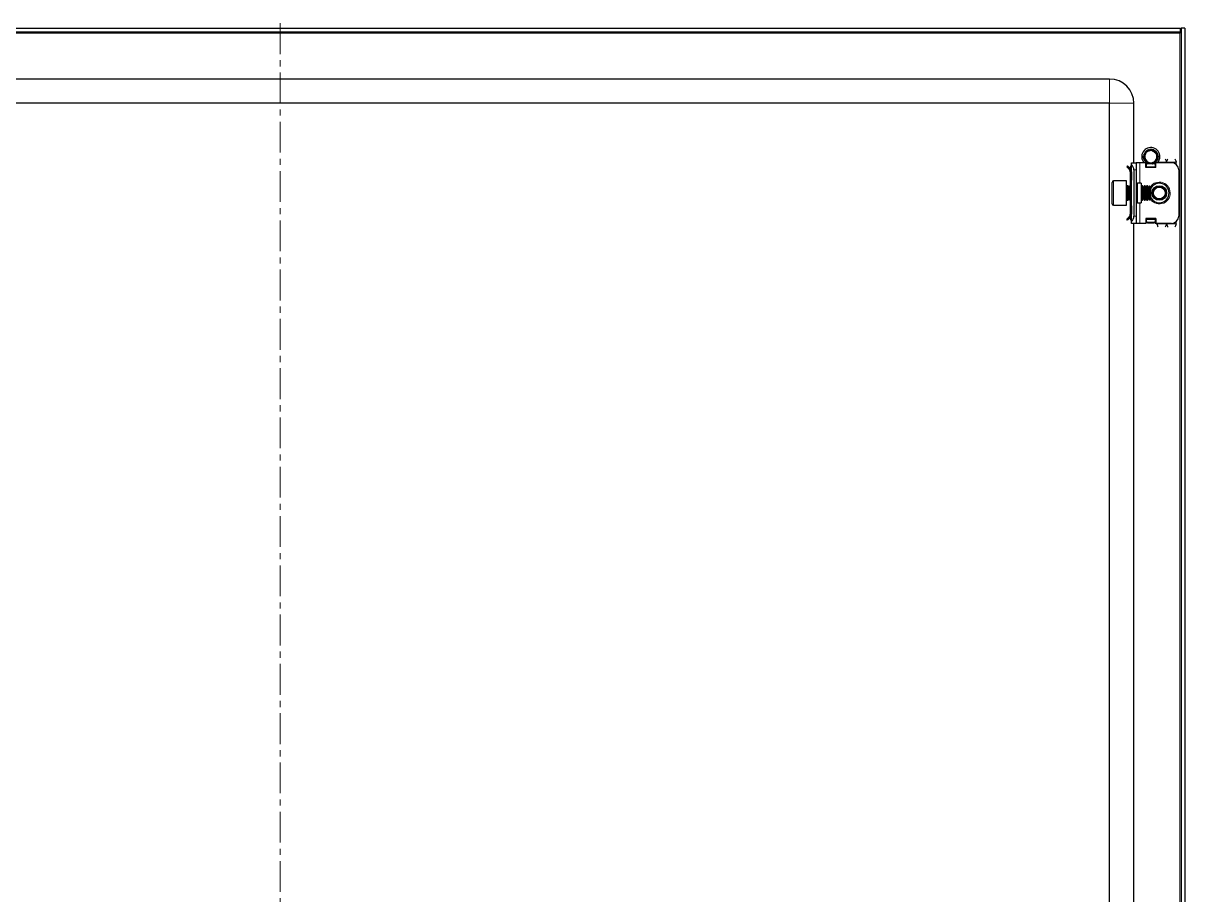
# Model space of a CAD drawing. Header units: millimetres. Extents: x -213 to 1660, y -624 to 1170.
# Drawn here: x 1180.3 to 1659.3, y 682.8 to 1042.1 of the extents above; entities that cross this region are included whole.
import ezdxf

# ---------------------------------------------------------------- set-up
doc = ezdxf.new("R2010")
doc.units = ezdxf.units.MM
doc.linetypes.add('CENTERX2', pattern=[20.32, 12.7, -2.54, 2.54, -2.54])
doc.layers.add('FORMAT', color=7, linetype='Continuous')

msp = doc.modelspace()

# ---------------------------------------------------------------- linework, layer by layer
at = {"color": 7, "linetype": 'Continuous', "lineweight": 25}
for p, q in [((914.97, 1040.14), (1657.57, 1040.14)), ((1657.57, 1038.64), (1657.57, 1040.14)), ((1659.27, 1040.14), (1657.77, 1040.14)), ((1657.77, 1040.14), (1657.77, -520.86)), ((1659.27, 1040.14), (1659.27, -520.86)), ((914.97, 1038.64), (1657.57, 1038.64)), ((1657.42, 1038.64), (1657.17, 1038.04)), ((1628.27, 1019.14), (944.27, 1019.14)), ((1628.27, 1009.14), (944.27, 1009.14)), ((1628.27, -489.86), (1628.27, 1009.14)), ((1638.27, 984.64), (1638.27, 1009.14)), ((1642.27, 987.23), (1642.3, 987.49)), ((1642.27, 987.03), (1642.3, 987.27)), ((1642.27, 987.23), (1642.27, 987.18)), ((1642.27, 987.03), (1642.28, 986.98)), ((1642.29, 987.44), (1642.28, 987.39)), ((1642.29, 986.83), (1642.29, 986.78)), ((1642.31, 987.64), (1642.31, 987.6)), ((1642.35, 987.84), (1642.34, 987.8)), ((1642.35, 987.84), (1642.43, 988.08)), ((1642.41, 988.03), (1642.39, 987.99)), ((1642.92, 989.01), (1643.52, 989.57)), ((1643.19, 989.3), (1643.16, 989.27)), ((1643.65, 989.66), (1643.85, 989.78)), ((1643.82, 989.77), (1643.78, 989.74)), ((1643.83, 989.7), (1643.78, 989.74)), ((1643.82, 989.77), (1644.05, 989.85)), ((1644.01, 989.86), (1643.96, 989.84)), ((1644.2, 989.94), (1644.15, 989.92)), ((1644.2, 989.94), (1644.42, 990.01)), ((1644.39, 990.01), (1644.34, 989.99)), ((1644.58, 990.06), (1644.54, 990.05)), ((1645.47, 990.13), (1644.72, 990.06)), ((1646.97, 989.61), (1646.92, 989.64)), ((1647.13, 989.49), (1647.09, 989.52)), ((1647.29, 989.36), (1647.25, 989.39)), ((1647.43, 989.22), (1647.4, 989.25)), ((1647.43, 989.22), (1647.55, 989.09)), ((1647.54, 989.1), (1647.53, 989.11)), ((1647.56, 988.01), (1647.73, 987.6)), ((1648.26, 986.94), (1648.2, 986.63)), ((1648.24, 986.74), (1648.25, 986.79)), ((1648.26, 986.94), (1648.27, 986.99)), ((1648.27, 987.14), (1648.27, 987.14)), ((1635.71, 983.28), (1635.36, 982.92)), ((1636.33, 981.95), (1635.36, 982.92)), ((1636.69, 982.3), (1635.71, 983.28)), ((1636.33, 981.95), (1636.69, 982.3)), ((1636.77, 982.64), (1636.77, 982.25)), ((1637.06, 983.35), (1637.27, 983.55)), ((1637.27, 984.64), (1639.27, 984.64)), ((1637.27, 983.88), (1637.27, 984.64)), ((1637.27, 960.4), (1637.27, 983.88)), ((1639.27, 984.64), (1639.27, 981.64)), ((1640.77, 984.64), (1639.27, 984.64)), ((1643.27, 984.64), (1640.77, 984.64)), ((1642.31, 986.64), (1642.32, 986.59)), ((1642.35, 986.45), (1642.36, 986.41)), ((1642.4, 986.28), (1642.41, 986.23)), ((1642.46, 986.1), (1642.46, 986.09)), ((1643.05, 985.13), (1643.08, 985.09)), ((1643.18, 984.99), (1643.21, 984.96)), ((1643.27, 982.64), (1643.27, 984.64)), ((1643.52, 983.82), (1643.27, 983.97)), ((1647.27, 982.64), (1643.27, 982.64)), ((1643.33, 984.85), (1643.37, 984.82)), ((1643.49, 984.72), (1643.53, 984.69)), ((1643.52, 984.26), (1643.86, 984.5)), ((1644.02, 984.26), (1643.52, 983.91)), ((1643.52, 983.91), (1643.52, 984.26)), ((1643.52, 982.99), (1643.52, 983.91)), ((1643.52, 982.64), (1643.52, 982.99)), ((1643.66, 984.61), (1643.7, 984.58)), ((1643.84, 984.5), (1643.7, 984.62)), ((1643.84, 984.5), (1643.84, 984.61)), ((1643.84, 984.5), (1643.88, 984.48)), ((1644.02, 984.26), (1644.42, 984.26)), ((1644.37, 984.28), (1644.17, 984.38)), ((1644.2, 984.34), (1644.24, 984.32)), ((1644.37, 984.28), (1644.42, 984.26)), ((1644.55, 984.23), (1644.6, 984.22)), ((1645.72, 984.18), (1645.54, 984.15)), ((1645.87, 984.2), (1645.91, 984.21)), ((1646.11, 984.26), (1646.52, 984.26)), ((1647.02, 983.91), (1646.52, 984.26)), ((1646.81, 984.56), (1646.54, 984.44)), ((1646.62, 984.55), (1647.02, 984.26)), ((1647.02, 984.26), (1647.02, 983.91)), ((1647.02, 983.91), (1647.02, 982.99)), ((1647.02, 982.99), (1647.02, 982.64)), ((1647.27, 983.97), (1647.07, 983.85)), ((1647.07, 983.85), (1647.07, 982.64)), ((1647.27, 982.64), (1647.27, 984.64)), ((1653.77, 984.64), (1647.27, 984.64)), ((1647.54, 985.17), (1647.37, 985.05)), ((1647.51, 985.21), (1647.39, 985.02)), ((1648.04, 986.02), (1647.94, 985.83)), ((1648.05, 986.02), (1647.95, 985.84)), ((1648.11, 986.16), (1648.12, 986.2)), ((1648.16, 986.34), (1648.17, 986.39)), ((1648.21, 986.53), (1648.22, 986.58)), ((1655.77, 983.88), (1655.77, 984.89)), ((1635.27, 977.14), (1629.87, 977.14)), ((1635.27, 967.14), (1635.27, 977.14)), ((1636.77, 980.89), (1637.27, 980.89)), ((1636.77, 980.89), (1636.77, 977.39)), ((1637.27, 977.39), (1636.77, 977.39)), ((1636.77, 977.39), (1636.77, 975.14)), ((1637.27, 980.89), (1637.27, 977.39)), ((1638.27, 981.64), (1638.27, 962.64)), ((1639.27, 981.64), (1639.27, 962.64)), ((1656.77, 981.64), (1656.77, 962.64)), ((1629.27, 967.74), (1629.27, 976.54)), ((1635.88, 975.14), (1635.52, 975.14)), ((1636.27, 974.58), (1635.88, 975.14)), ((1635.88, 974.67), (1635.88, 975.14)), ((1635.88, 969.14), (1635.88, 974.67)), ((1636.66, 975.14), (1636.27, 974.58)), ((1636.27, 974.2), (1636.27, 974.58)), ((1636.27, 969.69), (1636.27, 974.2)), ((1636.88, 975.14), (1636.66, 975.14)), ((1636.66, 974.67), (1636.66, 975.14)), ((1636.66, 969.14), (1636.66, 974.67)), ((1637.27, 974.58), (1636.88, 975.14)), ((1636.88, 974.67), (1636.88, 975.14)), ((1636.88, 969.14), (1636.88, 974.67)), ((1641.27, 976.14), (1639.77, 976.14)), ((1641.27, 976.14), (1641.27, 968.14)), ((1641.66, 975.14), (1641.27, 974.58)), ((1641.88, 975.14), (1641.66, 975.14)), ((1641.66, 974.67), (1641.66, 975.14)), ((1641.66, 969.14), (1641.66, 974.67)), ((1642.27, 974.58), (1641.88, 975.14)), ((1641.88, 974.67), (1641.88, 975.14)), ((1641.88, 969.14), (1641.88, 974.67)), ((1642.66, 975.14), (1642.27, 974.58)), ((1642.27, 974.2), (1642.27, 974.58)), ((1642.27, 969.69), (1642.27, 974.2)), ((1642.88, 975.14), (1642.66, 975.14)), ((1642.66, 974.67), (1642.66, 975.14)), ((1642.66, 969.14), (1642.66, 974.67)), ((1643.27, 974.58), (1642.88, 975.14)), ((1642.88, 974.67), (1642.88, 975.14)), ((1642.88, 969.14), (1642.88, 974.67)), ((1643.66, 975.14), (1643.27, 974.58)), ((1643.27, 974.2), (1643.27, 974.58)), ((1643.27, 969.69), (1643.27, 974.2)), ((1643.88, 975.14), (1643.66, 975.14)), ((1643.66, 974.67), (1643.66, 975.14)), ((1643.66, 969.14), (1643.66, 974.67)), ((1644.27, 974.58), (1643.88, 975.14)), ((1643.88, 974.67), (1643.88, 975.14)), ((1643.88, 969.14), (1643.88, 974.67)), ((1644.66, 975.14), (1644.27, 974.58)), ((1644.27, 974.2), (1644.27, 974.58)), ((1644.27, 969.69), (1644.27, 974.2)), ((1644.72, 975.14), (1644.66, 975.14)), ((1644.66, 974.67), (1644.66, 975.14)), ((1644.66, 969.14), (1644.66, 974.67)), ((1645.27, 974.58), (1644.72, 975.14)), ((1644.72, 969.14), (1644.72, 975.14)), ((1645.27, 969.69), (1645.27, 974.58)), ((1635.52, 969.14), (1635.88, 969.14)), ((1635.88, 969.14), (1636.27, 969.69)), ((1636.27, 969.69), (1636.66, 969.14)), ((1636.66, 969.14), (1636.88, 969.14)), ((1636.77, 969.14), (1636.77, 966.89)), ((1636.88, 969.14), (1637.27, 969.69)), ((1639.77, 968.14), (1641.27, 968.14)), ((1641.27, 969.69), (1641.66, 969.14)), ((1641.66, 969.14), (1641.88, 969.14)), ((1641.88, 969.14), (1642.27, 969.69)), ((1642.27, 969.69), (1642.66, 969.14)), ((1642.66, 969.14), (1642.88, 969.14)), ((1642.88, 969.14), (1643.27, 969.69)), ((1643.27, 969.69), (1643.66, 969.14)), ((1643.66, 969.14), (1643.88, 969.14)), ((1643.88, 969.14), (1644.27, 969.69)), ((1644.27, 969.69), (1644.66, 969.14)), ((1644.66, 969.14), (1644.72, 969.14)), ((1644.72, 969.14), (1645.27, 969.69)), ((1629.87, 967.14), (1635.27, 967.14)), ((1636.77, 966.89), (1637.27, 966.89)), ((1636.77, 966.89), (1636.77, 963.39)), ((1636.77, 963.39), (1637.27, 963.39)), ((1637.27, 966.89), (1637.27, 963.39)), ((1636.33, 962.33), (1635.36, 961.35)), ((1635.71, 961), (1635.36, 961.35)), ((1636.69, 961.98), (1635.71, 961)), ((1636.33, 962.33), (1636.69, 961.98)), ((1636.77, 961.64), (1636.77, 962.1)), ((1637.27, 960.73), (1637.06, 960.93)), ((1637.27, 959.64), (1637.27, 960.4)), ((1639.27, 959.64), (1637.27, 959.64)), ((1638.27, 584.64), (1638.27, 959.64)), ((1639.27, 962.64), (1639.27, 959.64)), ((1640.77, 959.64), (1639.27, 959.64)), ((1643.27, 959.64), (1640.77, 959.64)), ((1647.27, 961.64), (1643.27, 961.64)), ((1643.27, 961.64), (1643.27, 959.64)), ((1643.52, 961.29), (1643.52, 961.64)), ((1643.52, 960.37), (1643.52, 961.29)), ((1643.52, 960.37), (1644.02, 960.02)), ((1643.52, 960.02), (1643.52, 960.37)), ((1644.02, 959.66), (1643.52, 960.02)), ((1646.52, 960.02), (1644.02, 960.02)), ((1644.02, 960.02), (1644.02, 959.66)), ((1646.52, 959.66), (1644.02, 959.66)), ((1646.52, 960.02), (1647.02, 960.37)), ((1646.52, 959.66), (1646.52, 960.02)), ((1647.02, 960.02), (1646.52, 959.66)), ((1647.02, 961.64), (1647.02, 961.29)), ((1647.02, 961.29), (1647.02, 960.37)), ((1647.02, 960.37), (1647.02, 960.02)), ((1647.07, 961.64), (1647.07, 959.76)), ((1647.07, 959.76), (1647.27, 959.76)), ((1647.27, 961.64), (1647.27, 959.64)), ((1653.77, 959.64), (1647.27, 959.64)), ((1647.77, 959.39), (1647.77, 959.64)), ((1655.77, 959.39), (1655.77, 960.4))]:
    msp.add_line(p, q, dxfattribs=at)
at = {"color": 8, "linetype": 'Continuous', "lineweight": 18}
for p, q in [((915.37, 1038.04), (1657.17, 1038.04)), ((1657.17, 1038.04), (1657.17, -518.76)), ((1628.27, 1009.14), (1628.27, 1019.14)), ((1628.27, 1009.14), (1638.27, 1009.14)), ((1637.27, 982.64), (1636.77, 982.64)), ((1637.27, 983.14), (1637.06, 983.35)), ((1640.77, 984.64), (1640.77, 976.14)), ((1647.02, 982.99), (1643.52, 982.99)), ((1648.27, 984.89), (1651.77, 984.89)), ((1655.77, 984.89), (1651.77, 984.89)), ((1629.87, 977.14), (1629.87, 967.14)), ((1639.27, 981.64), (1638.27, 981.64)), ((1635.52, 975.14), (1635.52, 970.52)), ((1639.77, 976.14), (1639.77, 968.14)), ((1635.52, 970.52), (1635.52, 969.14)), ((1640.77, 968.14), (1640.77, 959.64)), ((1637.27, 961.64), (1636.77, 961.64)), ((1637.27, 961.14), (1637.06, 960.93)), ((1638.27, 962.64), (1639.27, 962.64)), ((1643.52, 961.29), (1647.02, 961.29)), ((1651.77, 959.39), (1647.77, 959.39)), ((1655.77, 959.39), (1651.77, 959.39))]:
    msp.add_line(p, q, dxfattribs=at)
at = {"color": 7, "linetype": 'Continuous', "lineweight": 25}
for radius in [3, 2.76, 2.45]:
    msp.add_circle((1648.77, 972.14), radius, dxfattribs=at)
for centre, radius, start, end in [((1628.27, 1009.14), 10, 0, 90), ((1645.27, 987.14), 3.75, 0, 221.8103), ((1645.27, 987.14), 2.5, 168.5944, 228.5944), ((1645.27, 987.14), 2.5, 108.5944, 168.5944), ((1645.27, 987.14), 2.5, 75.8881, 108.5944), ((1645.27, 987.14), 3, 59.9286, 86.2193), ((1645.27, 987.14), 3, 360, 40.7437), ((1645.27, 987.14), 2.5, 348.5944, 10.5165), ((1645.27, 987.14), 3.75, 318.1897, 0), ((1637.77, 982.64), 1, 135, 180), ((1635.27, 981.64), 3, 360, 48.1897), ((1645.27, 987.14), 2.5, 228.5944, 288.5944), ((1645.27, 987.14), 2.5, 288.5944, 348.5944), ((1653.77, 981.64), 3, 360, 90), ((1629.87, 976.54), 0.6, 90, 180), ((1635.52, 975.39), 0.25, 180, 270), ((1639.77, 976.64), 0.5, 180, 270), ((1648.77, 972.14), 4, 270, 151.045), ((1629.87, 967.74), 0.6, 180, 270), ((1635.52, 968.89), 0.25, 90, 180), ((1639.77, 967.64), 0.5, 90, 180), ((1648.77, 972.14), 4, 208.955, 270), ((1637.77, 961.64), 1, 180, 225), ((1635.27, 962.64), 3, 311.8103, 360), ((1653.77, 962.64), 3, 270, 360)]:
    msp.add_arc(centre, radius, start, end, dxfattribs=at)
at = {"color": 8, "linetype": 'Continuous', "lineweight": 18}
for start, end in [(215.4622, 90), (90, 144.5378)]:
    msp.add_arc((1648.77, 972.14), 4.5, start, end, dxfattribs=at)
at = {"color": 7, "linetype": 'Continuous', "lineweight": 25}
for points, knots in [([(1657.77, 1040.14), (1657.76, 1039.96), (1657.74, 1039.59), (1657.65, 1039.22), (1657.57, 1039.03), (1657.57, 1039.02)], [0, 0, 0, 0, 0.48755, 0.9750699, 1, 1, 1, 1]), ([(1642.27, 987.23), (1642.3, 987.25), (1642.37, 987.28), (1642.46, 987.3), (1642.55, 987.31), (1642.6, 987.3), (1642.62, 987.3)], [0, 0, 0, 0, 0.293779, 0.558982, 0.818494, 1, 1, 1, 1]), ([(1642.5, 987.21), (1642.48, 987.21), (1642.43, 987.22), (1642.36, 987.21), (1642.3, 987.19), (1642.27, 987.18)], [0, 0, 0, 0, 0.236131, 0.613435, 1, 1, 1, 1]), ([(1643.05, 985.13), (1642.92, 985.28), (1642.64, 985.63), (1642.35, 986.29), (1642.3, 986.8), (1642.27, 987.05)], [0, 0, 0, 0, 0.274163, 0.639603, 1, 1, 1, 1]), ([(1642.67, 987.34), (1642.66, 987.34), (1642.63, 987.36), (1642.55, 987.39), (1642.46, 987.41), (1642.37, 987.41), (1642.31, 987.4), (1642.28, 987.39)], [0, 0, 0, 0, 0.050156, 0.304513, 0.55888, 0.776903, 1, 1, 1, 1]), ([(1642.38, 986.4), (1642.37, 986.44), (1642.3, 986.59), (1642.29, 986.75), (1642.28, 986.87)], [0, 0, 0, 0, 0.28291, 1, 1, 1, 1]), ([(1642.29, 987.44), (1642.32, 987.45), (1642.38, 987.48), (1642.48, 987.49), (1642.57, 987.49), (1642.65, 987.46), (1642.71, 987.45), (1642.73, 987.43), (1642.73, 987.43)], [0, 0, 0, 0, 0.227908, 0.430276, 0.627707, 0.816134, 0.99284, 1, 1, 1, 1]), ([(1642.31, 987.64), (1642.35, 987.65), (1642.41, 987.67), (1642.51, 987.67), (1642.6, 987.66), (1642.68, 987.63), (1642.74, 987.59), (1642.78, 987.55), (1642.79, 987.54)], [0, 0, 0, 0, 0.205811, 0.38496, 0.558827, 0.724121, 0.878934, 1, 1, 1, 1]), ([(1642.75, 987.45), (1642.72, 987.47), (1642.67, 987.52), (1642.58, 987.56), (1642.49, 987.59), (1642.4, 987.6), (1642.34, 987.6), (1642.31, 987.6)], [0, 0, 0, 0, 0.19243, 0.403622, 0.614801, 0.805152, 1, 1, 1, 1]), ([(1642.78, 987.59), (1642.76, 987.61), (1642.71, 987.66), (1642.63, 987.72), (1642.54, 987.76), (1642.45, 987.79), (1642.38, 987.79), (1642.34, 987.8)], [0, 0, 0, 0, 0.183111, 0.381533, 0.579913, 0.787111, 1, 1, 1, 1]), ([(1642.35, 987.84), (1642.39, 987.85), (1642.46, 987.86), (1642.55, 987.84), (1642.63, 987.82), (1642.7, 987.78), (1642.76, 987.73), (1642.79, 987.69), (1642.81, 987.67)], [0, 0, 0, 0, 0.207037, 0.38272, 0.55212, 0.712365, 0.86221, 1, 1, 1, 1]), ([(1642.82, 987.68), (1642.81, 987.7), (1642.78, 987.74), (1642.73, 987.81), (1642.65, 987.88), (1642.57, 987.93), (1642.48, 987.97), (1642.42, 987.98), (1642.39, 987.99)], [0, 0, 0, 0, 0.112687, 0.266978, 0.464332, 0.661607, 0.829157, 1, 1, 1, 1]), ([(1642.41, 988.03), (1642.44, 988.03), (1642.5, 988.03), (1642.58, 988), (1642.65, 987.97), (1642.72, 987.92), (1642.77, 987.86), (1642.8, 987.81), (1642.82, 987.77), (1642.83, 987.75)], [0, 0, 0, 0, 0.164802, 0.328662, 0.485343, 0.633184, 0.771489, 0.900657, 1, 1, 1, 1]), ([(1642.82, 987.63), (1642.81, 987.6), (1642.79, 987.53), (1642.74, 987.43), (1642.67, 987.34), (1642.61, 987.28), (1642.54, 987.23), (1642.48, 987.2), (1642.44, 987.18), (1642.43, 987.18)], [0, 0, 0, 0, 0.125166, 0.336769, 0.488675, 0.640371, 0.791962, 0.943503, 1, 1, 1, 1]), ([(1642.43, 987.18), (1642.44, 987.11), (1642.46, 986.71), (1642.63, 986.04), (1643, 985.57), (1643.17, 985.34)], [0, 0, 0, 0, 0.108003, 0.585763, 1, 1, 1, 1]), ([(1643.81, 989.69), (1643.74, 989.64), (1643.39, 989.41), (1642.9, 988.9), (1642.67, 988.35), (1642.57, 988.11)], [0, 0, 0, 0, 0.128781, 0.613629, 1, 1, 1, 1]), ([(1642.57, 988.11), (1642.57, 988.11), (1642.6, 988.1), (1642.66, 988.07), (1642.72, 988.02), (1642.76, 987.97), (1642.81, 987.89), (1642.83, 987.79), (1642.83, 987.69), (1642.82, 987.64), (1642.82, 987.63)], [0, 0, 0, 0, 0.022761, 0.192243, 0.346896, 0.477535, 0.588677, 0.783334, 0.968624, 1, 1, 1, 1]), ([(1642.84, 987.7), (1642.83, 987.74), (1642.82, 987.8), (1642.78, 987.89), (1642.73, 987.96), (1642.67, 988.03), (1642.62, 988.08), (1642.58, 988.1), (1642.57, 988.11)], [0, 0, 0, 0, 0.182737, 0.363423, 0.543947, 0.724373, 0.904747, 1, 1, 1, 1]), ([(1644.47, 989.51), (1644.46, 989.51), (1644.41, 989.49), (1644.34, 989.48), (1644.24, 989.48), (1644.15, 989.49), (1644.06, 989.52), (1643.98, 989.55), (1643.9, 989.6), (1643.85, 989.65), (1643.82, 989.68), (1643.81, 989.69)], [0, 0, 0, 0, 0.0429601, 0.1733, 0.2742626, 0.4010814, 0.5277159, 0.6542588, 0.7807587, 0.9368521, 1, 1, 1, 1]), ([(1643.82, 989.77), (1643.85, 989.75), (1643.91, 989.71), (1643.98, 989.64), (1644.02, 989.58), (1644.04, 989.54), (1644.04, 989.52)], [0, 0, 0, 0, 0.319514, 0.608493, 0.891527, 1, 1, 1, 1]), ([(1644.12, 989.5), (1644.12, 989.5), (1644.12, 989.54), (1644.1, 989.6), (1644.07, 989.69), (1644.02, 989.77), (1643.98, 989.82), (1643.96, 989.84)], [0, 0, 0, 0, 0.00279, 0.269575, 0.536371, 0.765499, 1, 1, 1, 1]), ([(1644.01, 989.86), (1644.04, 989.84), (1644.09, 989.8), (1644.15, 989.72), (1644.19, 989.64), (1644.22, 989.56), (1644.22, 989.51), (1644.23, 989.48)], [0, 0, 0, 0, 0.234253, 0.442787, 0.646465, 0.841043, 1, 1, 1, 1]), ([(1644.26, 989.48), (1644.26, 989.51), (1644.27, 989.57), (1644.27, 989.67), (1644.24, 989.76), (1644.2, 989.85), (1644.17, 989.9), (1644.15, 989.92)], [0, 0, 0, 0, 0.181695, 0.396783, 0.61186, 0.803681, 1, 1, 1, 1]), ([(1644.2, 989.94), (1644.22, 989.92), (1644.27, 989.87), (1644.32, 989.79), (1644.36, 989.7), (1644.37, 989.62), (1644.37, 989.55), (1644.36, 989.5), (1644.36, 989.49)], [0, 0, 0, 0, 0.208724, 0.39105, 0.568219, 0.73683, 0.894853, 1, 1, 1, 1]), ([(1644.38, 989.49), (1644.38, 989.5), (1644.4, 989.54), (1644.42, 989.61), (1644.43, 989.71), (1644.42, 989.81), (1644.39, 989.9), (1644.36, 989.96), (1644.34, 989.99)], [0, 0, 0, 0, 0.043388, 0.23288, 0.422274, 0.611632, 0.803279, 1, 1, 1, 1]), ([(1644.39, 990.01), (1644.41, 989.98), (1644.45, 989.93), (1644.49, 989.84), (1644.51, 989.76), (1644.51, 989.67), (1644.5, 989.6), (1644.49, 989.54), (1644.47, 989.51), (1644.47, 989.51)], [0, 0, 0, 0, 0.198483, 0.367712, 0.531083, 0.685778, 0.830503, 0.965152, 1, 1, 1, 1]), ([(1644.72, 990.06), (1644.73, 990.05), (1644.75, 990), (1644.77, 989.92), (1644.77, 989.84), (1644.75, 989.77), (1644.71, 989.68), (1644.65, 989.6), (1644.56, 989.54), (1644.5, 989.52), (1644.47, 989.51)], [0, 0, 0, 0, 0.098631, 0.238541, 0.378532, 0.49895, 0.601027, 0.777401, 0.9101, 1, 1, 1, 1]), ([(1644.49, 989.53), (1644.5, 989.55), (1644.53, 989.6), (1644.56, 989.68), (1644.58, 989.78), (1644.58, 989.91), (1644.55, 990), (1644.54, 990.05)], [0, 0, 0, 0, 0.13286, 0.29106, 0.491007, 0.69089, 1, 1, 1, 1]), ([(1644.58, 990.06), (1644.59, 990.03), (1644.62, 989.98), (1644.65, 989.9), (1644.66, 989.81), (1644.65, 989.73), (1644.62, 989.64), (1644.58, 989.58), (1644.55, 989.54)], [0, 0, 0, 0, 0.16279, 0.324686, 0.479688, 0.626058, 0.76302, 1, 1, 1, 1]), ([(1644.57, 989.56), (1644.58, 989.56), (1644.61, 989.59), (1644.64, 989.65), (1644.69, 989.73), (1644.72, 989.82), (1644.73, 989.91), (1644.73, 989.99), (1644.73, 990.04), (1644.72, 990.06)], [0, 0, 0, 0, 0.036757, 0.196192, 0.355485, 0.51469, 0.719746, 0.882005, 1, 1, 1, 1]), ([(1645.88, 989.56), (1646.16, 989.51), (1646.46, 989.46), (1646.73, 989.33), (1646.74, 989.33)], [0, 0, 0, 0, 0.965671, 1, 1, 1, 1]), ([(1645.88, 989.56), (1645.97, 989.53), (1646.11, 989.47), (1646.24, 989.4), (1646.28, 989.37)], [0, 0, 0, 0, 0.681733, 1, 1, 1, 1]), ([(1646.28, 989.37), (1646.35, 989.34), (1646.67, 989.18), (1647.19, 988.76), (1647.44, 988.26), (1647.56, 988.01)], [0, 0, 0, 0, 0.130652, 0.560007, 1, 1, 1, 1]), ([(1646.74, 989.33), (1646.73, 989.34), (1646.72, 989.39), (1646.71, 989.46), (1646.72, 989.55), (1646.73, 989.65), (1646.76, 989.71), (1646.77, 989.74)], [0, 0, 0, 0, 0.113604, 0.31095, 0.508229, 0.75166, 1, 1, 1, 1]), ([(1646.79, 989.73), (1646.79, 989.69), (1646.79, 989.62), (1646.76, 989.52), (1646.74, 989.46), (1646.72, 989.44), (1646.72, 989.44)], [0, 0, 0, 0, 0.357139, 0.680979, 0.998183, 1, 1, 1, 1]), ([(1646.73, 989.35), (1646.75, 989.37), (1646.8, 989.41), (1646.86, 989.48), (1646.9, 989.56), (1646.92, 989.61), (1646.92, 989.64)], [0, 0, 0, 0, 0.2282538, 0.5103507, 0.7523188, 1, 1, 1, 1]), ([(1647.34, 988.92), (1647.32, 988.92), (1647.28, 988.9), (1647.19, 988.9), (1647.09, 988.91), (1647.01, 988.95), (1646.93, 989), (1646.84, 989.09), (1646.77, 989.2), (1646.75, 989.29), (1646.74, 989.33)], [0, 0, 0, 0, 0.073646, 0.169563, 0.351373, 0.438893, 0.519676, 0.682906, 0.8512, 1, 1, 1, 1]), ([(1646.97, 989.61), (1646.96, 989.58), (1646.95, 989.51), (1646.92, 989.42), (1646.87, 989.34), (1646.82, 989.28), (1646.78, 989.25), (1646.76, 989.24)], [0, 0, 0, 0, 0.240212, 0.454711, 0.664287, 0.864517, 1, 1, 1, 1]), ([(1646.78, 989.2), (1646.8, 989.21), (1646.86, 989.24), (1646.94, 989.29), (1647.01, 989.36), (1647.06, 989.44), (1647.08, 989.49), (1647.09, 989.52)], [0, 0, 0, 0, 0.172104, 0.391099, 0.610089, 0.802801, 1, 1, 1, 1]), ([(1647.13, 989.49), (1647.13, 989.46), (1647.11, 989.39), (1647.07, 989.3), (1647.01, 989.23), (1646.95, 989.18), (1646.89, 989.14), (1646.84, 989.13), (1646.83, 989.12)], [0, 0, 0, 0, 0.209239, 0.392702, 0.571062, 0.740844, 0.899958, 1, 1, 1, 1]), ([(1646.84, 989.1), (1646.85, 989.1), (1646.89, 989.1), (1646.97, 989.13), (1647.06, 989.18), (1647.14, 989.24), (1647.2, 989.31), (1647.24, 989.36), (1647.25, 989.39)], [0, 0, 0, 0, 0.0505, 0.241124, 0.431653, 0.622154, 0.808692, 1, 1, 1, 1]), ([(1647.29, 989.36), (1647.28, 989.32), (1647.25, 989.26), (1647.2, 989.18), (1647.14, 989.12), (1647.07, 989.08), (1646.99, 989.05), (1646.94, 989.03), (1646.91, 989.03), (1646.9, 989.03)], [0, 0, 0, 0, 0.198035, 0.367663, 0.531495, 0.686664, 0.831818, 0.981917, 1, 1, 1, 1]), ([(1646.92, 989.02), (1646.92, 989.02), (1646.96, 989.02), (1647.02, 989.02), (1647.11, 989.04), (1647.19, 989.08), (1647.27, 989.12), (1647.34, 989.18), (1647.38, 989.23), (1647.4, 989.25)], [0, 0, 0, 0, 0.018281, 0.175639, 0.332896, 0.490097, 0.647274, 0.821632, 1, 1, 1, 1]), ([(1647.43, 989.22), (1647.42, 989.19), (1647.39, 989.14), (1647.33, 989.08), (1647.26, 989.03), (1647.19, 988.99), (1647.12, 988.97), (1647.04, 988.96), (1646.99, 988.97), (1646.97, 988.98)], [0, 0, 0, 0, 0.159446, 0.318034, 0.469983, 0.61348, 0.747649, 0.872856, 1, 1, 1, 1]), ([(1646.98, 988.97), (1647.01, 988.96), (1647.07, 988.95), (1647.15, 988.95), (1647.23, 988.96), (1647.32, 988.98), (1647.42, 989.02), (1647.49, 989.08), (1647.53, 989.11)], [0, 0, 0, 0, 0.149407, 0.278563, 0.407661, 0.536722, 0.727045, 1, 1, 1, 1]), ([(1647.54, 989.1), (1647.53, 989.07), (1647.5, 989.02), (1647.43, 988.97), (1647.38, 988.94), (1647.35, 988.92), (1647.34, 988.92)], [0, 0, 0, 0, 0.315056, 0.630194, 0.945514, 1, 1, 1, 1]), ([(1647.34, 988.92), (1647.37, 988.9), (1647.61, 988.68), (1647.96, 988.21), (1648.2, 987.6), (1648.25, 987.26), (1648.27, 987.14)], [0, 0, 0, 0, 0.050685, 0.485619, 0.826643, 1, 1, 1, 1]), ([(1647.72, 986.64), (1647.72, 986.65), (1647.73, 986.7), (1647.75, 986.75), (1647.77, 986.8), (1647.78, 986.81)], [0, 0, 0, 0, 0.157682, 0.80304, 1, 1, 1, 1]), ([(1647.78, 986.81), (1647.79, 986.91), (1647.8, 987.18), (1647.76, 987.44), (1647.73, 987.6)], [0, 0, 0, 0, 0.408521, 1, 1, 1, 1]), ([(1647.75, 986.79), (1647.76, 986.78), (1647.79, 986.74), (1647.85, 986.69), (1647.94, 986.64), (1648.03, 986.6), (1648.12, 986.58), (1648.19, 986.58), (1648.22, 986.58)], [0, 0, 0, 0, 0.069872, 0.258455, 0.446951, 0.635422, 0.81547, 1, 1, 1, 1]), ([(1648.24, 986.74), (1648.21, 986.73), (1648.14, 986.7), (1648.05, 986.7), (1647.96, 986.71), (1647.88, 986.73), (1647.82, 986.76), (1647.78, 986.79), (1647.77, 986.8)], [0, 0, 0, 0, 0.214065, 0.402363, 0.585629, 0.760234, 0.923894, 1, 1, 1, 1]), ([(1647.78, 986.85), (1647.79, 986.86), (1647.8, 986.9), (1647.85, 986.95), (1647.9, 987), (1647.96, 987.05), (1648.04, 987.09), (1648.12, 987.12), (1648.2, 987.14), (1648.25, 987.14), (1648.27, 987.14)], [0, 0, 0, 0, 0.060221, 0.18113, 0.301988, 0.42281, 0.589437, 0.75603, 0.87711, 1, 1, 1, 1]), ([(1647.81, 986.9), (1647.83, 986.88), (1647.88, 986.84), (1647.98, 986.8), (1648.07, 986.78), (1648.16, 986.77), (1648.22, 986.78), (1648.25, 986.79)], [0, 0, 0, 0, 0.189173, 0.404697, 0.62022, 0.807935, 1, 1, 1, 1]), ([(1648.26, 986.94), (1648.23, 986.93), (1648.17, 986.9), (1648.07, 986.88), (1647.98, 986.88), (1647.9, 986.9), (1647.85, 986.92), (1647.83, 986.93)], [0, 0, 0, 0, 0.235039, 0.445532, 0.651268, 0.847853, 1, 1, 1, 1]), ([(1647.91, 987.01), (1647.94, 987), (1648, 986.98), (1648.09, 986.97), (1648.18, 986.97), (1648.24, 986.99), (1648.27, 986.99)], [0, 0, 0, 0, 0.237597, 0.516729, 0.755527, 1, 1, 1, 1]), ([(1648.27, 987.15), (1648.24, 987.13), (1648.18, 987.1), (1648.09, 987.07), (1648.03, 987.07), (1648, 987.07)], [0, 0, 0, 0, 0.371226, 0.708872, 1, 1, 1, 1]), ([(1648.27, 987.15), (1648.27, 987.1), (1648.28, 987.02), (1648.26, 986.94), (1648.25, 986.92)], [0, 0, 0, 0, 0.659859, 1, 1, 1, 1]), ([(1636.77, 980.89), (1636.75, 981.08), (1636.72, 981.37), (1636.53, 981.72), (1636.4, 981.87), (1636.33, 981.95)], [0, 0, 0, 0, 0.485042, 0.738404, 1, 1, 1, 1]), ([(1637.27, 980.89), (1637.25, 981.13), (1637.19, 981.61), (1636.91, 982.07), (1636.71, 982.27), (1636.69, 982.3)], [0, 0, 0, 0, 0.461863, 0.923726, 1, 1, 1, 1]), ([(1642.58, 985.84), (1642.56, 985.87), (1642.47, 986.01), (1642.43, 986.17), (1642.39, 986.3)], [0, 0, 0, 0, 0.192577, 1, 1, 1, 1]), ([(1642.96, 985.26), (1642.92, 985.3), (1642.78, 985.43), (1642.69, 985.6), (1642.62, 985.73)], [0, 0, 0, 0, 0.288707, 1, 1, 1, 1]), ([(1643.05, 985.13), (1643.06, 985.15), (1643.09, 985.2), (1643.16, 985.26), (1643.23, 985.3), (1643.3, 985.33), (1643.37, 985.34), (1643.44, 985.35), (1643.48, 985.34), (1643.49, 985.33)], [0, 0, 0, 0, 0.169226, 0.337427, 0.497935, 0.649179, 0.790582, 0.922688, 1, 1, 1, 1]), ([(1643.54, 985.29), (1643.53, 985.29), (1643.46, 985.3), (1643.36, 985.28), (1643.25, 985.23), (1643.16, 985.18), (1643.11, 985.13), (1643.08, 985.09)], [0, 0, 0, 0, 0.046579, 0.362688, 0.551736, 0.740753, 1, 1, 1, 1]), ([(1643.17, 985.34), (1643.18, 985.35), (1643.2, 985.36), (1643.26, 985.38), (1643.34, 985.38), (1643.45, 985.37), (1643.55, 985.32), (1643.6, 985.28), (1643.62, 985.26)], [0, 0, 0, 0, 0.045866, 0.230744, 0.387461, 0.658246, 0.861978, 1, 1, 1, 1]), ([(1643.53, 985.33), (1643.5, 985.34), (1643.44, 985.36), (1643.35, 985.37), (1643.26, 985.36), (1643.2, 985.35), (1643.17, 985.34)], [0, 0, 0, 0, 0.251795, 0.502165, 0.752314, 1, 1, 1, 1]), ([(1643.18, 984.99), (1643.19, 985.02), (1643.22, 985.08), (1643.28, 985.15), (1643.35, 985.21), (1643.42, 985.25), (1643.49, 985.27), (1643.54, 985.27), (1643.56, 985.27)], [0, 0, 0, 0, 0.211659, 0.390361, 0.562352, 0.724819, 0.876696, 1, 1, 1, 1]), ([(1643.66, 985.22), (1643.65, 985.22), (1643.6, 985.22), (1643.53, 985.2), (1643.44, 985.16), (1643.35, 985.11), (1643.27, 985.04), (1643.23, 984.98), (1643.21, 984.96)], [0, 0, 0, 0, 0.05388, 0.236051, 0.418115, 0.600136, 0.797238, 1, 1, 1, 1]), ([(1643.33, 984.85), (1643.34, 984.89), (1643.36, 984.95), (1643.41, 985.03), (1643.47, 985.1), (1643.53, 985.15), (1643.6, 985.19), (1643.65, 985.2), (1643.68, 985.2)], [0, 0, 0, 0, 0.203485, 0.379971, 0.551008, 0.713426, 0.865499, 1, 1, 1, 1]), ([(1643.73, 985.13), (1643.73, 985.13), (1643.69, 985.12), (1643.63, 985.09), (1643.54, 985.04), (1643.47, 984.98), (1643.41, 984.9), (1643.38, 984.85), (1643.37, 984.82)], [0, 0, 0, 0, 0.002693, 0.20821, 0.413641, 0.619057, 0.807274, 1, 1, 1, 1]), ([(1643.49, 984.72), (1643.5, 984.76), (1643.51, 984.83), (1643.55, 984.92), (1643.6, 984.99), (1643.66, 985.05), (1643.71, 985.09), (1643.74, 985.1), (1643.74, 985.1)], [0, 0, 0, 0, 0.222831, 0.420099, 0.612409, 0.79585, 0.967895, 1, 1, 1, 1]), ([(1643.79, 985.01), (1643.78, 985), (1643.73, 984.98), (1643.67, 984.93), (1643.61, 984.86), (1643.56, 984.78), (1643.54, 984.72), (1643.53, 984.69)], [0, 0, 0, 0, 0.0849649, 0.3293377, 0.5737157, 0.7844106, 1, 1, 1, 1]), ([(1643.62, 985.26), (1643.63, 985.26), (1643.66, 985.22), (1643.71, 985.16), (1643.76, 985.08), (1643.8, 984.99), (1643.82, 984.9), (1643.82, 984.85), (1643.83, 984.82)], [0, 0, 0, 0, 0.066273, 0.267344, 0.423096, 0.618734, 0.814089, 1, 1, 1, 1]), ([(1643.66, 984.61), (1643.66, 984.64), (1643.67, 984.71), (1643.7, 984.81), (1643.74, 984.89), (1643.78, 984.94), (1643.8, 984.96), (1643.8, 984.96)], [0, 0, 0, 0, 0.275174, 0.522846, 0.765225, 0.99702, 1, 1, 1, 1]), ([(1643.83, 984.82), (1643.8, 984.8), (1643.77, 984.75), (1643.72, 984.67), (1643.71, 984.61), (1643.7, 984.58)], [0, 0, 0, 0, 0.36332, 0.677837, 1, 1, 1, 1]), ([(1643.9, 984.8), (1643.9, 984.79), (1643.91, 984.76), (1643.9, 984.69), (1643.87, 984.6), (1643.84, 984.54), (1643.82, 984.51)], [0, 0, 0, 0, 0.058255, 0.305509, 0.64716, 1, 1, 1, 1]), ([(1645.87, 984.2), (1645.84, 984.19), (1645.52, 984.13), (1644.88, 984.12), (1644.22, 984.3), (1643.89, 984.48), (1643.82, 984.51)], [0, 0, 0, 0, 0.044285, 0.46488, 0.894202, 1, 1, 1, 1]), ([(1643.83, 984.82), (1643.89, 984.79), (1644.22, 984.61), (1644.89, 984.42), (1645.51, 984.46), (1645.8, 984.54), (1645.8, 984.54)], [0, 0, 0, 0, 0.102158, 0.551599, 0.99962, 1, 1, 1, 1]), ([(1644.78, 984.2), (1644.72, 984.2), (1644.57, 984.21), (1644.43, 984.26), (1644.34, 984.29)], [0, 0, 0, 0, 0.3533163, 1, 1, 1, 1]), ([(1645.44, 984.17), (1645.37, 984.16), (1645.2, 984.13), (1645.03, 984.15), (1644.93, 984.16)], [0, 0, 0, 0, 0.399625, 1, 1, 1, 1]), ([(1645.8, 984.54), (1645.81, 984.55), (1645.83, 984.6), (1645.89, 984.67), (1645.98, 984.74), (1646.04, 984.76), (1646.07, 984.77)], [0, 0, 0, 0, 0.153621, 0.5283051, 0.811762, 1, 1, 1, 1]), ([(1645.95, 984.71), (1645.92, 984.69), (1645.87, 984.65), (1645.83, 984.58), (1645.81, 984.55), (1645.8, 984.54)], [0, 0, 0, 0, 0.41332, 0.833507, 1, 1, 1, 1]), ([(1645.87, 984.2), (1645.86, 984.23), (1645.83, 984.28), (1645.82, 984.36), (1645.82, 984.45), (1645.83, 984.52), (1645.86, 984.61), (1645.91, 984.67), (1645.94, 984.7)], [0, 0, 0, 0, 0.162579, 0.32416, 0.478216, 0.623372, 0.759205, 1, 1, 1, 1]), ([(1645.98, 984.7), (1645.98, 984.7), (1645.95, 984.66), (1645.92, 984.57), (1645.89, 984.46), (1645.89, 984.37), (1645.89, 984.29), (1645.91, 984.23), (1645.91, 984.21)], [0, 0, 0, 0, 0.001313, 0.309582, 0.493731, 0.677835, 0.837663, 1, 1, 1, 1]), ([(1646.06, 984.24), (1646.04, 984.27), (1646, 984.33), (1645.97, 984.42), (1645.96, 984.5), (1645.96, 984.58), (1645.98, 984.66), (1646, 984.71), (1646.02, 984.74), (1646.03, 984.75)], [0, 0, 0, 0, 0.195461, 0.359649, 0.517607, 0.666788, 0.806268, 0.936243, 1, 1, 1, 1]), ([(1646.1, 984.76), (1646.09, 984.73), (1646.06, 984.68), (1646.05, 984.59), (1646.04, 984.5), (1646.05, 984.39), (1646.08, 984.31), (1646.1, 984.26)], [0, 0, 0, 0, 0.147065, 0.321231, 0.495346, 0.669443, 1, 1, 1, 1]), ([(1646.06, 984.24), (1646.06, 984.25), (1646.08, 984.25), (1646.09, 984.25), (1646.1, 984.26)], [0, 0, 0, 0, 0.4789775, 1, 1, 1, 1]), ([(1646.07, 984.77), (1646.08, 984.77), (1646.13, 984.79), (1646.21, 984.8), (1646.31, 984.8), (1646.38, 984.79), (1646.42, 984.78), (1646.43, 984.78)], [0, 0, 0, 0, 0.099011, 0.388276, 0.61301, 0.895384, 1, 1, 1, 1]), ([(1646.25, 984.3), (1646.22, 984.33), (1646.18, 984.38), (1646.13, 984.46), (1646.11, 984.55), (1646.1, 984.63), (1646.1, 984.7), (1646.11, 984.74), (1646.12, 984.76)], [0, 0, 0, 0, 0.213002, 0.396975, 0.575181, 0.744364, 0.902779, 1, 1, 1, 1]), ([(1646.22, 984.8), (1646.22, 984.8), (1646.2, 984.76), (1646.2, 984.69), (1646.19, 984.59), (1646.21, 984.49), (1646.24, 984.4), (1646.28, 984.35), (1646.29, 984.32)], [0, 0, 0, 0, 0.019058, 0.219488, 0.419831, 0.620151, 0.807785, 1, 1, 1, 1]), ([(1646.44, 984.38), (1646.41, 984.4), (1646.36, 984.44), (1646.3, 984.52), (1646.27, 984.61), (1646.25, 984.69), (1646.24, 984.75), (1646.25, 984.79), (1646.25, 984.8)], [0, 0, 0, 0, 0.218347, 0.41099, 0.598711, 0.777744, 0.945667, 1, 1, 1, 1]), ([(1646.44, 984.38), (1646.42, 984.37), (1646.36, 984.34), (1646.29, 984.33), (1646.25, 984.32)], [0, 0, 0, 0, 0.301025, 1, 1, 1, 1]), ([(1646.25, 984.3), (1646.26, 984.31), (1646.27, 984.31), (1646.29, 984.32), (1646.29, 984.32)], [0, 0, 0, 0, 0.4765794, 1, 1, 1, 1]), ([(1646.35, 984.79), (1646.35, 984.77), (1646.35, 984.72), (1646.36, 984.64), (1646.39, 984.55), (1646.43, 984.46), (1646.47, 984.42), (1646.49, 984.4)], [0, 0, 0, 0, 0.114393, 0.350182, 0.585971, 0.790611, 1, 1, 1, 1]), ([(1646.63, 984.46), (1646.6, 984.48), (1646.54, 984.52), (1646.48, 984.6), (1646.43, 984.68), (1646.4, 984.74), (1646.4, 984.78), (1646.4, 984.79)], [0, 0, 0, 0, 0.260762, 0.494805, 0.723794, 0.94279, 1, 1, 1, 1]), ([(1646.43, 984.78), (1646.49, 984.82), (1646.82, 985), (1647.31, 985.47), (1647.62, 986.05), (1647.71, 986.39), (1647.72, 986.45)], [0, 0, 0, 0, 0.104785, 0.513079, 0.918136, 1, 1, 1, 1]), ([(1646.44, 984.38), (1646.45, 984.38), (1646.46, 984.39), (1646.48, 984.39), (1646.49, 984.4)], [0, 0, 0, 0, 0.476486, 1, 1, 1, 1]), ([(1646.45, 984.82), (1646.46, 984.82), (1646.5, 984.81), (1646.57, 984.78), (1646.65, 984.73), (1646.73, 984.66), (1646.77, 984.59), (1646.79, 984.55)], [0, 0, 0, 0, 0.084477, 0.253367, 0.470159, 0.686909, 1, 1, 1, 1]), ([(1646.51, 984.77), (1646.52, 984.75), (1646.53, 984.7), (1646.56, 984.63), (1646.61, 984.55), (1646.65, 984.51), (1646.67, 984.49)], [0, 0, 0, 0, 0.154183, 0.462567, 0.728091, 1, 1, 1, 1]), ([(1646.81, 984.56), (1646.78, 984.58), (1646.72, 984.62), (1646.65, 984.69), (1646.61, 984.74), (1646.59, 984.76)], [0, 0, 0, 0, 0.362858, 0.693435, 1, 1, 1, 1]), ([(1646.63, 984.46), (1646.64, 984.47), (1646.65, 984.48), (1646.67, 984.48), (1646.67, 984.49)], [0, 0, 0, 0, 0.477867, 1, 1, 1, 1]), ([(1648.11, 986.16), (1647.9, 985.73), (1647.58, 985.09), (1647, 984.69), (1646.79, 984.55)], [0, 0, 0, 0, 0.657042, 1, 1, 1, 1]), ([(1646.81, 984.56), (1646.82, 984.57), (1646.83, 984.58), (1646.84, 984.58), (1646.85, 984.59)], [0, 0, 0, 0, 0.480194, 1, 1, 1, 1]), ([(1646.98, 984.67), (1646.97, 984.66), (1646.92, 984.63), (1646.86, 984.61), (1646.82, 984.59)], [0, 0, 0, 0, 0.230751, 1, 1, 1, 1]), ([(1646.98, 984.67), (1646.98, 984.68), (1647, 984.68), (1647.01, 984.69), (1647.02, 984.7)], [0, 0, 0, 0, 0.482687, 1, 1, 1, 1]), ([(1647.13, 984.79), (1647.14, 984.79), (1647.15, 984.8), (1647.16, 984.81), (1647.17, 984.82)], [0, 0, 0, 0, 0.484546, 1, 1, 1, 1]), ([(1647.82, 985.62), (1647.8, 985.57), (1647.7, 985.27), (1647.45, 985.06), (1647.25, 984.88)], [0, 0, 0, 0, 0.171865, 1, 1, 1, 1]), ([(1647.28, 984.91), (1647.28, 984.91), (1647.3, 984.92), (1647.31, 984.94), (1647.31, 984.94)], [0, 0, 0, 0, 0.485158, 1, 1, 1, 1]), ([(1647.41, 985.04), (1647.42, 985.04), (1647.43, 985.05), (1647.44, 985.06), (1647.44, 985.07)], [0, 0, 0, 0, 0.4842322, 1, 1, 1, 1]), ([(1647.9, 985.75), (1647.88, 985.68), (1647.8, 985.47), (1647.63, 985.31), (1647.52, 985.2)], [0, 0, 0, 0, 0.333789, 1, 1, 1, 1]), ([(1647.54, 985.17), (1647.54, 985.18), (1647.56, 985.2), (1647.57, 985.22), (1647.58, 985.23)], [0, 0, 0, 0, 0.2967964, 1, 1, 1, 1]), ([(1647.72, 986.45), (1647.72, 986.48), (1647.71, 986.55), (1647.72, 986.61), (1647.72, 986.64)], [0, 0, 0, 0, 0.5444726, 1, 1, 1, 1]), ([(1648.16, 986.34), (1648.13, 986.34), (1648.07, 986.34), (1647.99, 986.35), (1647.91, 986.38), (1647.84, 986.43), (1647.78, 986.48), (1647.74, 986.53), (1647.72, 986.57), (1647.71, 986.59)], [0, 0, 0, 0, 0.165667, 0.330522, 0.488809, 0.638525, 0.778629, 0.909213, 1, 1, 1, 1]), ([(1648.11, 986.16), (1648.08, 986.16), (1648.02, 986.17), (1647.94, 986.2), (1647.87, 986.24), (1647.81, 986.3), (1647.77, 986.35), (1647.74, 986.42), (1647.72, 986.47), (1647.71, 986.51), (1647.71, 986.52)], [0, 0, 0, 0, 0.154027, 0.307095, 0.452862, 0.590123, 0.718565, 0.838856, 0.95247, 1, 1, 1, 1]), ([(1647.74, 986.64), (1647.76, 986.62), (1647.79, 986.58), (1647.85, 986.52), (1647.92, 986.47), (1648, 986.43), (1648.09, 986.4), (1648.14, 986.39), (1648.17, 986.39)], [0, 0, 0, 0, 0.1372662, 0.3079499, 0.478578, 0.6491848, 0.8228334, 1, 1, 1, 1]), ([(1647.74, 986.5), (1647.75, 986.49), (1647.77, 986.45), (1647.82, 986.38), (1647.89, 986.31), (1647.97, 986.26), (1648.05, 986.22), (1648.1, 986.21), (1648.12, 986.2)], [0, 0, 0, 0, 0.076151, 0.276704, 0.47712, 0.677473, 0.837574, 1, 1, 1, 1]), ([(1648.21, 986.53), (1648.17, 986.53), (1648.11, 986.51), (1648.01, 986.52), (1647.93, 986.54), (1647.85, 986.58), (1647.79, 986.62), (1647.76, 986.65), (1647.75, 986.67)], [0, 0, 0, 0, 0.208898, 0.388587, 0.562428, 0.727295, 0.881578, 1, 1, 1, 1]), ([(1648.03, 986.03), (1648.02, 985.97), (1647.99, 985.84), (1647.92, 985.73), (1647.89, 985.67)], [0, 0, 0, 0, 0.4624819, 1, 1, 1, 1]), ([(1648.21, 986.53), (1648.2, 986.48), (1648.19, 986.4), (1648.15, 986.33), (1648.14, 986.3)], [0, 0, 0, 0, 0.657988, 1, 1, 1, 1]), ([(1651.2, 986.2), (1651.28, 986.04), (1651.45, 985.7), (1651.64, 985.21), (1651.76, 984.93), (1651.77, 984.89)], [0, 0, 0, 0, 0.4154826, 0.9171518, 1, 1, 1, 1]), ([(1651.77, 984.89), (1651.87, 985.13), (1652.06, 985.62), (1652.25, 986.02), (1652.34, 986.21)], [0, 0, 0, 0, 0.502065, 1, 1, 1, 1]), ([(1655.2, 986.2), (1655.28, 986.04), (1655.45, 985.7), (1655.64, 985.21), (1655.76, 984.93), (1655.77, 984.89)], [0, 0, 0, 0, 0.415483, 0.917152, 1, 1, 1, 1]), ([(1636.33, 962.33), (1636.45, 962.48), (1636.63, 962.71), (1636.75, 963.09), (1636.76, 963.29), (1636.77, 963.39)], [0, 0, 0, 0, 0.485042, 0.738404, 1, 1, 1, 1]), ([(1636.69, 961.98), (1636.84, 962.16), (1637.14, 962.54), (1637.26, 963.07), (1637.27, 963.35), (1637.27, 963.39)], [0, 0, 0, 0, 0.461863, 0.923726, 1, 1, 1, 1]), ([(1648.34, 958.08), (1648.26, 958.23), (1648.09, 958.58), (1647.9, 959.07), (1647.79, 959.35), (1647.77, 959.39)], [0, 0, 0, 0, 0.415483, 0.917152, 1, 1, 1, 1]), ([(1651.77, 959.39), (1651.68, 959.14), (1651.48, 958.66), (1651.29, 958.26), (1651.2, 958.07)], [0, 0, 0, 0, 0.502065, 1, 1, 1, 1]), ([(1652.34, 958.08), (1652.26, 958.23), (1652.09, 958.58), (1651.9, 959.07), (1651.79, 959.35), (1651.77, 959.39)], [0, 0, 0, 0, 0.415483, 0.917152, 1, 1, 1, 1]), ([(1655.77, 959.39), (1655.68, 959.14), (1655.48, 958.66), (1655.29, 958.26), (1655.2, 958.07)], [0, 0, 0, 0, 0.5020654, 1, 1, 1, 1])]:
    msp.add_open_spline(points, degree=3, knots=knots, dxfattribs=at)
msp.add_open_spline([(1657.17, 1038.04), (1657.2, 1038.12), (1657.27, 1038.28), (1657.37, 1038.47), (1657.47, 1038.61), (1657.54, 1038.63), (1657.57, 1038.64)], degree=3, dxfattribs=at)
at = {"layer": 'FORMAT', "linetype": 'CENTERX2', "lineweight": 18}
msp.add_line((1286.27, 1042.14), (1286.27, -522.86), dxfattribs=at)

doc.saveas('drawing.dxf')
